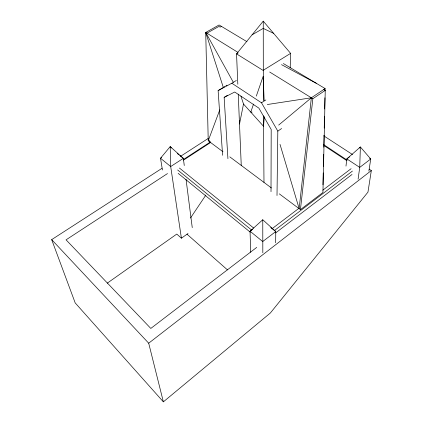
<?xml version="1.0" encoding="UTF-8"?>
<svg xmlns="http://www.w3.org/2000/svg" width="423" height="423" viewBox="0 0 423 423"><rect width="100%" height="100%" fill="white"/><g stroke="black" fill="none" stroke-linecap="round" stroke-linejoin="round"><path stroke-width="0.63" d="M271.011 191.677L271.196 129.48L258.871 108.129L234.723 92.013L224.142 97.396L227.928 158.667M290.199 67.892L290.606 53.361L263.249 21.15L263.339 100.695M275.648 242.744L275.77 231.55L262.768 219.754L262.82 252.758M277.007 195.521L277.816 131.125L261.488 102.773L231.836 83.231L218.12 90.612L222.614 155.304M322.966 184.772L323.23 172.912M323.378 166.324L323.643 154.464M323.807 147.215L324.071 135.355M324.235 128.111L324.499 116.251M324.658 109.002L324.912 97.803M325.07 90.554L325.118 88.576L283.384 63.545M323.754 89.491L325.25 90.39L322.939 192.481L300.425 209.628L279.312 193.856M239.624 120.835L239.508 124.05L243.5 104.026L240.92 96.111M264.296 116.7L263.54 126.281L243.5 104.026M300.425 209.628L312.846 98.718L325.25 90.39M345.988 166.096L346.828 158.9L360.375 146.971L370.738 158.985L368.882 171.13M358.101 179.178L359.724 167.397L360.375 146.971L359.65 148.029M369.136 169.131L371.325 170.564L367.957 192.127L270.371 312.988L163.363 401.85L75.188 302.9L51.675 239.635L161.956 168.349M253.546 104.095L250.776 112.1L252.097 112.116M256.317 96.084L263.143 76.373L264.153 100.494M222.958 151.751L208.232 140.748L219.77 109.864M190.466 218.051L205.895 195.024M263.249 21.15L236.542 53.885L237.826 84.246M262.768 219.754L250.046 231.228L250.723 252.256M278.672 125.081L311.354 97.792L325.118 88.576M163.363 401.85L148.695 343.201L371.325 170.564M256.713 247.397L150.81 328.438L66.057 239.836L167.497 173.562M275.569 232.973L352.021 174.466M274.479 230.493L352.438 171.061M271.92 228.817L298.664 208.513M322.786 190.197L351.101 168.698M252.653 229.282L250.046 231.228L262.699 241.538L275.77 231.55L270.694 227.526M349.446 156.944L346.828 158.9L359.724 167.397L370.738 158.985L369.66 158.292M107.262 283.156L176.777 234.072L181.404 238.202L188.034 233.485M277.816 131.125L281.633 128.534M183.577 159.413L210.675 141.79M183.561 160.1L210.649 142.461M261.488 102.773L265.866 99.95M180.795 156.166L208.507 138.258M161.612 157.557L160.518 158.255L162.432 169.993M224.142 97.396L227.474 95.328M290.606 53.361L263.095 70.387L236.542 53.885L238.212 52.896M218.12 90.612L224.793 86.525M225.908 85.843L227.019 85.16M231.836 83.231L236.33 80.47M252.076 34.845L263.222 28.415L273.623 33.369M221.456 26.395L220.129 27.135L218.95 26.427L206.9 33.179M208.232 140.748L205.726 32.455L219.093 24.978L246.947 41.687M267.267 104.534L311.354 97.792L299.161 208.687L280.031 144.407M281.522 64.65L316.267 83.268M223.339 87.535L205.726 32.455L237.752 52.262M269.684 72.016L312.846 98.718M323.791 135.852L352.544 154.564M323.627 144.597L347.235 160.185M324.06 145.612L346.548 160.47M229.811 156.87L271.444 187.976M177.195 153.47L178.733 154.686M179.754 155.5L183.339 158.334L184.264 165.525M179.41 168.037L253.774 228.124M177.665 169.983L251.733 230.138M178.157 173.351L250.226 232.158M187.024 234.205L227.479 269.895M51.675 239.635L148.695 343.201M171.294 147.955L170.205 146.596L160.518 158.255L170.691 166.546L181.404 238.202M205.726 32.455L233.327 82.311M186.03 179.252L192.254 227.627M238.244 94.144L241.253 165.419M209.232 140.193L209.258 141.515M263.455 115.849L263.989 182.403M183.339 158.334L170.691 166.546L170.205 146.596L183.339 158.334"/></g></svg>
